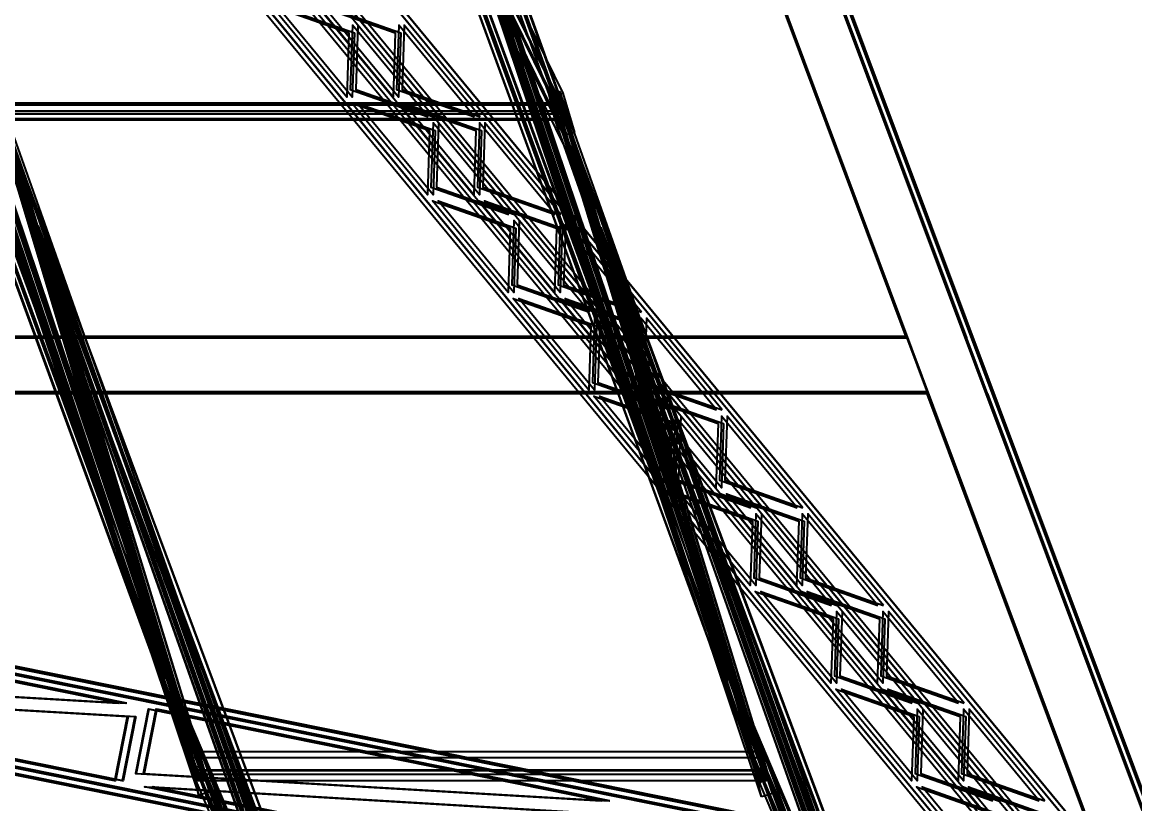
# Model space of a CAD drawing. Header units: millimetres. Extents: x -84906 to 117550, y -3000 to 338000.
# Drawn here: x 26184 to 29356, y 32745 to 34975 of the extents above; entities that cross this region are included whole.
import ezdxf

# ---------------------------------------------------------------- set-up
doc = ezdxf.new("R2010")
doc.units = ezdxf.units.MM
doc.layers.add('D-STR-DIM', color=7, linetype='Continuous', lineweight=13)
doc.layers.add('D-STR-STRC', color=7, linetype='Continuous', lineweight=25)
doc.styles.add('OpenSansCondensed-Light', font='OpenSansCondensed-Light.ttf')
doc.styles.add('TOWER_UNICODE', font='Arial Unicode.ttf')
doc.dimstyles.new('EZDXF', dxfattribs={"dimtxt": 0.25, "dimasz": 0.175, "dimexe": 0.375, "dimexo": 0.125, "dimgap": 0.1, "dimtad": 1, "dimlfac": 100, "dimzin": 12, "dimdsep": 46, "dimtxsty": 'OpenSansCondensed-Light', "dimblk": 'ARCHTICK', "dimcen": 2.5, "dimazin": 3, "dimtfac": 0.5, "dimtmove": 2, "dimatfit": 3})

# ---------------------------------------------------------------- blocks, each defined once
blk = doc.blocks.new('_ARCHTICK')
at = {"color": 0, "linetype": 'BYBLOCK', "const_width": 0.15}
blk.add_lwpolyline([(-0.5, -0.5), (0.5, 0.5)], dxfattribs=at)

msp = doc.modelspace()

# ---------------------------------------------------------------- linework, layer by layer
at = {"layer": 'D-STR-STRC'}
for points in [[(31179.5, 27969.8), (27590.5, 27969.8), (23312.5, 40040.9), (26661.6, 40040.9)], [(31179.5, 27964.4), (27590.5, 27964.4), (23312.5, 40035.6), (26661.6, 40035.6)], [(27590.5, 27958.8), (31179.5, 27958.8), (26661.6, 40029.9), (23312.5, 40029.9)], [(31164.6, 27958.8), (31164.6, 27958.8), (26646.6, 40029.9), (26646.6, 40029.9)], [(25012.7, 37779.3), (25613.3, 35734.6), (26684.8, 32810.5)], [(25012.7, 37779.3), (26684.8, 32810.5), (26113.9, 34714.6)], [(25028, 37784), (26700.1, 32815.1), (26129.2, 34719.2)], [(25028, 37783.9), (25628.7, 35739.2), (26700.2, 32815.1)], [(28304.8, 32810.5), (27733.9, 34714.6), (26632.7, 37779.3)], [(28304.8, 32810.5), (26632.7, 37779.3), (27233.3, 35734.6)], [(27233.3, 35734.6), (26632.7, 37779.3), (27733.9, 34714.6)], [(27218, 35730.1), (26617.3, 37774.8), (27718.6, 34710)], [(28289.5, 32805.9), (26617.4, 37774.8), (27218, 35730.1)], [(28289.5, 32805.8), (27718.6, 34709.9), (26617.4, 37774.7)], [(25139.8, 37371.8), (25594.3, 35824.6), (26405.1, 33612)], [(25155.2, 37376.4), (25609.7, 35829.2), (26420.4, 33616.6)], [(28009.8, 33607.4), (26744.5, 37367.2), (27199, 35820.1)], [(28025.1, 33612), (26759.8, 37371.8), (27214.3, 35824.6)], [(25609.6, 34079.8), (28704.4, 34079.8), (27637.6, 36938), (24593.6, 36938)], [(25609.6, 34074.2), (28704.4, 34074.2), (27637.6, 36932.4), (24593.6, 36932.4)], [(28875.7, 34074.2), (28875.7, 34074.2), (27806, 36932.4), (27806, 36932.4)], [(28890.7, 34079.8), (28890.7, 34079.8), (27820.9, 36938), (27820.9, 36938)], [(25316.2, 36902.5), (26557.3, 33214.8), (26133.5, 34627.9)], [(25331.5, 36907.2), (26572.6, 33219.4), (26148.8, 34632.6)], [(28162, 33210.1), (27738.2, 34623.3), (26920.9, 36897.9)], [(28177.3, 33214.8), (27753.5, 34627.9), (26936.2, 36902.5)], [(29455, 32073.7), (26324.6, 32073.7), (24951.3, 35937), (28013.2, 35937)], [(29455, 32068.4), (26324.6, 32068.4), (24951.3, 35931.6), (28013.2, 35931.6)], [(29278.2, 32502.7), (29220.3, 32208.5), (12692, 35552.9), (12749.9, 35847.1)], [(29278.2, 32502.7), (29220.3, 32208.5), (12692, 35552.9), (12749.9, 35847.1)], [(29280.8, 32502.7), (29222.9, 32208.5), (12694.7, 35552.9), (12752.6, 35847.1)], [(29280.8, 32502.7), (29222.9, 32208.5), (12694.7, 35552.9), (12752.6, 35847.1)], [(29300.3, 32502.7), (29242.4, 32208.5), (12714.1, 35552.9), (12772, 35847.1)], [(29300.3, 32502.7), (29242.4, 32208.5), (12714.1, 35552.9), (12772, 35847.1)], [(29302.9, 32502.7), (29245, 32208.5), (12716.7, 35552.9), (12774.6, 35847.1)], [(29302.9, 32502.7), (29245, 32208.5), (12716.7, 35552.9), (12774.6, 35847.1)], [(29192.5, 32502.7), (29182.8, 32208.5), (26421.9, 35552.9), (26431.6, 35847.1)], [(29192.5, 32502.7), (29182.8, 32208.5), (26421.9, 35552.9), (26431.6, 35847.1)], [(29208.2, 32502.7), (29198.6, 32208.5), (26437.7, 35552.9), (26447.4, 35847.1)], [(29208.2, 32502.7), (29198.6, 32208.5), (26437.7, 35552.9), (26447.4, 35847.1)], [(29324.6, 32502.7), (29315, 32208.5), (26554.1, 35552.9), (26563.8, 35847.1)], [(29324.6, 32502.7), (29315, 32208.5), (26554.1, 35552.9), (26563.8, 35847.1)], [(29340.4, 32502.7), (29330.7, 32208.5), (26569.9, 35552.9), (26579.6, 35847.1)], [(29340.4, 32502.7), (29330.7, 32208.5), (26569.9, 35552.9), (26579.6, 35847.1)], [(26113.9, 34714.6), (26684.8, 32810.5), (25613.3, 35734.6)], [(26129.2, 34719.2), (26700.1, 32815.1), (25628.6, 35739.3)], [(27218, 35730), (27718.6, 34709.9), (28289.5, 32805.8)], [(27233.3, 35734.6), (27733.9, 34714.6), (28304.8, 32810.5)], [(26148.1, 34577.8), (26590.1, 33103.7), (25760.6, 35367.5)], [(26163.4, 34582.5), (26605.4, 33108.4), (25775.9, 35372.2)], [(27380.6, 35367.5), (27768.1, 34577.8), (28210.1, 33103.7)], [(27365.3, 35362.9), (27752.8, 34573.2), (28194.8, 33099.1)], [(27115, 34944.8), (27109, 34761.4), (26893.1, 35022.9)], [(27115, 34944.8), (27109, 34761.4), (26893.1, 35022.9)], [(27130.8, 34944.8), (27124.8, 34761.4), (26908.9, 35022.9)], [(27130.8, 34944.8), (27124.8, 34761.4), (26908.9, 35022.9)], [(27247.2, 34944.8), (27241.2, 34761.4), (27025.3, 35022.9)], [(27247.2, 34944.8), (27241.2, 34761.4), (27025.3, 35022.9)], [(27263, 34944.8), (27256.9, 34761.4), (27041.1, 35022.9)], [(27263, 34944.8), (27256.9, 34761.4), (27041.1, 35022.9)], [(27340.8, 34704.9), (27125, 34966.4), (27118.9, 34783)], [(27340.8, 34704.9), (27125, 34966.4), (27118.9, 34783)], [(27356.6, 34704.9), (27140.8, 34966.4), (27134.7, 34783)], [(27356.6, 34704.9), (27140.8, 34966.4), (27134.7, 34783)], [(27473, 34704.9), (27257.1, 34966.4), (27251.1, 34783)], [(27473, 34704.9), (27257.1, 34966.4), (27251.1, 34783)], [(27488.8, 34704.9), (27272.9, 34966.4), (27266.9, 34783)], [(27488.8, 34704.9), (27272.9, 34966.4), (27266.9, 34783)], [(27702.2, 34698.9), (27685.8, 34767.5), (27716.2, 34777.1), (27732.7, 34708.5)], [(27727.3, 34651.4), (27694.5, 34763.9), (27725.1, 34773.1), (27758, 34660.6)], [(27722.7, 34721.5), (26102.7, 34721.5), (26096.9, 34740.4), (27716.9, 34740.4)], [(27693.4, 30456.7), (26667.8, 32876), (26096.9, 34740.4)], [(27722.7, 34721.5), (26102.7, 34721.5), (26096.9, 34740.4), (27716.9, 34740.4)], [(26096.9, 34740.4), (26667.8, 32876), (28203.1, 28789.2)], [(26096.9, 34740.4), (28203.1, 28789.2), (27693.4, 30456.7)], [(28287.1, 32876.6), (26668.3, 32876.8), (26097.6, 34739.7), (27716.4, 34739.5)], [(28287.1, 32876.6), (26668.3, 32876.8), (26097.6, 34739.7), (27716.4, 34739.5)], [(28293, 32841.4), (26674.2, 32841.6), (26103.2, 34745.6), (27722, 34745.4)], [(28293, 32841.4), (26674.2, 32841.6), (26103.2, 34745.6), (27722, 34745.4)], [(27708.7, 30461.5), (26683.1, 32880.8), (26112.1, 34745.2)], [(26112.1, 34745.2), (26683.1, 32880.8), (28218.4, 28794)], [(26112.1, 34745.2), (28218.4, 28794), (27708.7, 30461.5)], [(27345.1, 34666.1), (27339.1, 34482.7), (27123.2, 34744.2)], [(27345.1, 34666.1), (27339.1, 34482.7), (27123.2, 34744.2)], [(27360.9, 34666.1), (27354.8, 34482.7), (27139, 34744.2)], [(27360.9, 34666.1), (27354.8, 34482.7), (27139, 34744.2)], [(27477.3, 34666.1), (27471.2, 34482.7), (27255.4, 34744.2)], [(27477.3, 34666.1), (27471.2, 34482.7), (27255.4, 34744.2)], [(27493, 34666.1), (27487, 34482.7), (27271.2, 34744.2)], [(27493, 34666.1), (27487, 34482.7), (27271.2, 34744.2)], [(29807.9, 28784.4), (29298.2, 30451.9), (27701.6, 34735.6)], [(29807.9, 28784.4), (27701.6, 34735.6), (28272.6, 32871.2)], [(28272.6, 32871.2), (27701.6, 34735.6), (29298.2, 30451.9)], [(29823.1, 28789.2), (29313.4, 30456.7), (27716.9, 34740.4)], [(29823.1, 28789.2), (27716.9, 34740.4), (28287.8, 32876)], [(28287.8, 32876), (27716.9, 34740.4), (29313.4, 30456.7)], [(28301.1, 32839.4), (26682.3, 32839.6), (26112.2, 34700.7), (27730.9, 34700.5)], [(28301.1, 32839.4), (26682.3, 32839.6), (26112.2, 34700.7), (27730.9, 34700.5)], [(27739.6, 34695.5), (26119.6, 34695.5), (26113.9, 34714.6), (27733.9, 34714.6)], [(27739.6, 34695.5), (26119.6, 34695.5), (26113.9, 34714.6), (27733.9, 34714.6)], [(28304.1, 32811.1), (26685.3, 32811.4), (26114.6, 34713.9), (27733.4, 34713.7)], [(28304.1, 32811.1), (26685.3, 32811.4), (26114.6, 34713.9), (27733.4, 34713.7)], [(27570.9, 34426.2), (27355, 34687.7), (27349, 34504.3)], [(27570.9, 34426.2), (27355, 34687.7), (27349, 34504.3)], [(27586.7, 34426.2), (27370.8, 34687.7), (27364.8, 34504.3)], [(27586.7, 34426.2), (27370.8, 34687.7), (27364.8, 34504.3)], [(27703.1, 34426.2), (27487.2, 34687.7), (27481.2, 34504.3)], [(27703.1, 34426.2), (27487.2, 34687.7), (27481.2, 34504.3)], [(27718.8, 34426.2), (27503, 34687.7), (27497, 34504.3)], [(27718.8, 34426.2), (27503, 34687.7), (27497, 34504.3)], [(27575.2, 34387.4), (27569.1, 34204), (27353.3, 34465.5)], [(27575.2, 34387.4), (27569.1, 34204), (27353.3, 34465.5)], [(27590.9, 34387.4), (27584.9, 34204), (27369.1, 34465.5)], [(27590.9, 34387.4), (27584.9, 34204), (27369.1, 34465.5)], [(27707.3, 34387.4), (27701.3, 34204), (27485.5, 34465.5)], [(27707.3, 34387.4), (27701.3, 34204), (27485.5, 34465.5)], [(27723.1, 34387.4), (27717.1, 34204), (27501.2, 34465.5)], [(27723.1, 34387.4), (27717.1, 34204), (27501.2, 34465.5)], [(27424.2, 31141.9), (26646.6, 32976.1), (26213.7, 34389.6)], [(27439.4, 31146.7), (26661.9, 32980.9), (26229, 34394.4)], [(27801, 34147.5), (27585.1, 34409), (27579.1, 34225.6)], [(27801, 34147.5), (27585.1, 34409), (27579.1, 34225.6)], [(27816.7, 34147.5), (27600.9, 34409), (27594.9, 34225.6)], [(27816.7, 34147.5), (27600.9, 34409), (27594.9, 34225.6)], [(27933.1, 34147.5), (27717.3, 34409), (27711.3, 34225.6)], [(27933.1, 34147.5), (27717.3, 34409), (27711.3, 34225.6)], [(27948.9, 34147.5), (27733.1, 34409), (27727, 34225.6)], [(27948.9, 34147.5), (27733.1, 34409), (27727, 34225.6)], [(28251.4, 32971.3), (27818.5, 34384.8), (29028.9, 31137.1)], [(28266.6, 32976.1), (27833.7, 34389.6), (29044.2, 31141.9)], [(26242.3, 34296.4), (26656.1, 32945.3), (27768.6, 29983.7)], [(26257.5, 34301.2), (26671.3, 32950.1), (27783.9, 29988.5)], [(29373.4, 29978.9), (27847, 34291.6), (28260.8, 32940.5)], [(29388.6, 29983.7), (27862.3, 34296.4), (28276.1, 32945.3)], [(27805.2, 34108.7), (27799.2, 33925.3), (27583.4, 34186.8)], [(27805.2, 34108.7), (27799.2, 33925.3), (27583.4, 34186.8)], [(27821, 34108.7), (27815, 33925.3), (27599.1, 34186.8)], [(27821, 34108.7), (27815, 33925.3), (27599.1, 34186.8)], [(27937.4, 34108.7), (27931.4, 33925.3), (27715.5, 34186.8)], [(27937.4, 34108.7), (27931.4, 33925.3), (27715.5, 34186.8)], [(27953.2, 34108.7), (27947.2, 33925.3), (27731.3, 34186.8)], [(27953.2, 34108.7), (27947.2, 33925.3), (27731.3, 34186.8)], [(28031, 33868.8), (27815.2, 34130.3), (27809.2, 33946.9)], [(28031, 33868.8), (27815.2, 34130.3), (27809.2, 33946.9)], [(28046.8, 33868.8), (27831, 34130.3), (27824.9, 33946.9)], [(28046.8, 33868.8), (27831, 34130.3), (27824.9, 33946.9)], [(28163.2, 33868.8), (27947.4, 34130.3), (27941.3, 33946.9)], [(28163.2, 33868.8), (27947.4, 34130.3), (27941.3, 33946.9)], [(28179, 33868.8), (27963.1, 34130.3), (27957.1, 33946.9)], [(28179, 33868.8), (27963.1, 34130.3), (27957.1, 33946.9)], [(26682.3, 31062), (29830.6, 31062), (28763.9, 33920.2), (25666.3, 33920.2)], [(26682.3, 31056.4), (29830.6, 31056.4), (28763.9, 33914.6), (25666.3, 33914.6)], [(28035.3, 33830), (28029.3, 33646.6), (27813.4, 33908.1)], [(28035.3, 33830), (28029.3, 33646.6), (27813.4, 33908.1)], [(28051.1, 33830), (28045.1, 33646.6), (27829.2, 33908.1)], [(28051.1, 33830), (28045.1, 33646.6), (27829.2, 33908.1)], [(28167.5, 33830), (28161.4, 33646.6), (27945.6, 33908.1)], [(28167.5, 33830), (28161.4, 33646.6), (27945.6, 33908.1)], [(28183.3, 33830), (28177.2, 33646.6), (27961.4, 33908.1)], [(28183.3, 33830), (28177.2, 33646.6), (27961.4, 33908.1)], [(30005.2, 31056.4), (30005.2, 31056.4), (28935.4, 33914.6), (28935.4, 33914.6)], [(30020.2, 31062), (30020.2, 31062), (28950.4, 33920.2), (28950.4, 33920.2)], [(28261.1, 33590.1), (28045.3, 33851.6), (28039.2, 33668.2)], [(28261.1, 33590.1), (28045.3, 33851.6), (28039.2, 33668.2)], [(28276.9, 33590.1), (28061, 33851.6), (28055, 33668.2)], [(28276.9, 33590.1), (28061, 33851.6), (28055, 33668.2)], [(28393.3, 33590.1), (28177.4, 33851.6), (28171.4, 33668.2)], [(28393.3, 33590.1), (28177.4, 33851.6), (28171.4, 33668.2)], [(28409.1, 33590.1), (28193.2, 33851.6), (28187.2, 33668.2)], [(28409.1, 33590.1), (28193.2, 33851.6), (28187.2, 33668.2)], [(28265.4, 33551.3), (28259.3, 33367.9), (28043.5, 33629.4)], [(28265.4, 33551.3), (28259.3, 33367.9), (28043.5, 33629.4)], [(28281.2, 33551.3), (28275.1, 33367.9), (28059.3, 33629.4)], [(28281.2, 33551.3), (28275.1, 33367.9), (28059.3, 33629.4)], [(28397.5, 33551.3), (28391.5, 33367.9), (28175.7, 33629.4)], [(28397.5, 33551.3), (28391.5, 33367.9), (28175.7, 33629.4)], [(28413.3, 33551.3), (28407.3, 33367.9), (28191.4, 33629.4)], [(28413.3, 33551.3), (28407.3, 33367.9), (28191.4, 33629.4)], [(28491.2, 33311.4), (28275.3, 33572.9), (28269.3, 33389.5)], [(28491.2, 33311.4), (28275.3, 33572.9), (28269.3, 33389.5)], [(28507, 33311.4), (28291.1, 33572.9), (28285.1, 33389.5)], [(28507, 33311.4), (28291.1, 33572.9), (28285.1, 33389.5)], [(28623.3, 33311.4), (28407.5, 33572.9), (28401.5, 33389.5)], [(28623.3, 33311.4), (28407.5, 33572.9), (28401.5, 33389.5)], [(28639.1, 33311.4), (28423.3, 33572.9), (28417.2, 33389.5)], [(28639.1, 33311.4), (28423.3, 33572.9), (28417.2, 33389.5)], [(26587.9, 33386), (28060.4, 29225.3), (27704, 30391.1)], [(26603.1, 33390.8), (28075.7, 29230.1), (27719.3, 30395.9)], [(29665.2, 29220.5), (29308.8, 30386.3), (28192.6, 33381.2)], [(29680.4, 29225.3), (29324, 30391.1), (28207.9, 33386)], [(28495.4, 33272.6), (28489.4, 33089.2), (28273.6, 33350.7)], [(28495.4, 33272.6), (28489.4, 33089.2), (28273.6, 33350.7)], [(28511.2, 33272.6), (28505.2, 33089.2), (28289.3, 33350.7)], [(28511.2, 33272.6), (28505.2, 33089.2), (28289.3, 33350.7)], [(28627.6, 33272.6), (28621.6, 33089.2), (28405.7, 33350.7)], [(28627.6, 33272.6), (28621.6, 33089.2), (28405.7, 33350.7)], [(28643.4, 33272.6), (28637.4, 33089.2), (28421.5, 33350.7)], [(28643.4, 33272.6), (28637.4, 33089.2), (28421.5, 33350.7)], [(26457.2, 33032.7), (25165, 33294.2), (25128.9, 33110.8)], [(26457.2, 33032.7), (25165, 33294.2), (25128.9, 33110.8)], [(26459.9, 33032.7), (25167.6, 33294.2), (25131.5, 33110.8)], [(26459.9, 33032.7), (25167.6, 33294.2), (25131.5, 33110.8)], [(26479.3, 33032.7), (25187.1, 33294.2), (25151, 33110.8)], [(26479.3, 33032.7), (25187.1, 33294.2), (25151, 33110.8)], [(26482, 33032.7), (25189.7, 33294.2), (25153.6, 33110.8)], [(26482, 33032.7), (25189.7, 33294.2), (25153.6, 33110.8)], [(28721.3, 33032.7), (28505.4, 33294.2), (28499.4, 33110.8)], [(28721.3, 33032.7), (28505.4, 33294.2), (28499.4, 33110.8)], [(28737, 33032.7), (28521.2, 33294.2), (28515.1, 33110.8)], [(28737, 33032.7), (28521.2, 33294.2), (28515.1, 33110.8)], [(28853.4, 33032.7), (28637.6, 33294.2), (28631.5, 33110.8)], [(28853.4, 33032.7), (28637.6, 33294.2), (28631.5, 33110.8)], [(28869.2, 33032.7), (28653.3, 33294.2), (28647.3, 33110.8)], [(28869.2, 33032.7), (28653.3, 33294.2), (28647.3, 33110.8)], [(26482.8, 32993.9), (26446.7, 32810.5), (25154.5, 33072)], [(26482.8, 32993.9), (26446.7, 32810.5), (25154.5, 33072)], [(26485.4, 32993.9), (26449.3, 32810.5), (25157.1, 33072)], [(26485.4, 32993.9), (26449.3, 32810.5), (25157.1, 33072)], [(26504.9, 32993.9), (26468.8, 32810.5), (25176.5, 33072)], [(26504.9, 32993.9), (26468.8, 32810.5), (25176.5, 33072)], [(26507.5, 32993.9), (26471.4, 32810.5), (25179.2, 33072)], [(26507.5, 32993.9), (26471.4, 32810.5), (25179.2, 33072)], [(28725.5, 32993.9), (28719.5, 32810.5), (28503.6, 33072)], [(28725.5, 32993.9), (28719.5, 32810.5), (28503.6, 33072)], [(28741.3, 32993.9), (28735.3, 32810.5), (28519.4, 33072)], [(28741.3, 32993.9), (28735.3, 32810.5), (28519.4, 33072)], [(28857.7, 32993.9), (28851.7, 32810.5), (28635.8, 33072)], [(28857.7, 32993.9), (28851.7, 32810.5), (28635.8, 33072)], [(28873.5, 32993.9), (28867.4, 32810.5), (28651.6, 33072)], [(28873.5, 32993.9), (28867.4, 32810.5), (28651.6, 33072)], [(27834.6, 32754), (26542.4, 33015.5), (26506.3, 32832.1)], [(27834.6, 32754), (26542.4, 33015.5), (26506.3, 32832.1)], [(27837.2, 32754), (26545, 33015.5), (26508.9, 32832.1)], [(27837.2, 32754), (26545, 33015.5), (26508.9, 32832.1)], [(27856.7, 32754), (26564.4, 33015.5), (26528.3, 32832.1)], [(27856.7, 32754), (26564.4, 33015.5), (26528.3, 32832.1)], [(27859.3, 32754), (26567.1, 33015.5), (26531, 32832.1)], [(27859.3, 32754), (26567.1, 33015.5), (26531, 32832.1)], [(28951.3, 32754), (28735.5, 33015.5), (28729.4, 32832.1)], [(28951.3, 32754), (28735.5, 33015.5), (28729.4, 32832.1)], [(28967.1, 32754), (28751.2, 33015.5), (28745.2, 32832.1)], [(28967.1, 32754), (28751.2, 33015.5), (28745.2, 32832.1)], [(29083.5, 32754), (28867.6, 33015.5), (28861.6, 32832.1)], [(29083.5, 32754), (28867.6, 33015.5), (28861.6, 32832.1)], [(29099.3, 32754), (28883.4, 33015.5), (28877.4, 32832.1)], [(29099.3, 32754), (28883.4, 33015.5), (28877.4, 32832.1)], [(26676, 32934.5), (26705.4, 32831.8), (26674.9, 32822.2), (26645.5, 32925)], [(28279.7, 32817.4), (28250.2, 32920.2), (28280.7, 32929.8), (28310.2, 32827)], [(26662, 32894.9), (28282, 32894.9), (28287.8, 32876), (26667.8, 32876)], [(26662, 32894.9), (28282, 32894.9), (28287.8, 32876), (26667.8, 32876)], [(27693.4, 30456.7), (28203.1, 28789.2), (26667.8, 32876)], [(27708.7, 30461.5), (28218.4, 28794), (26683.1, 32880.8)], [(28272.6, 32871.2), (29298.2, 30451.9), (29807.9, 28784.4)], [(28287.8, 32876), (29313.4, 30456.7), (29823.1, 28789.2)], [(26697.9, 32855.9), (26717.7, 32778.9), (26687.1, 32769.7), (26667.3, 32846.7)], [(26679.1, 32829.5), (28299.1, 32829.5), (28304.8, 32810.5), (26684.8, 32810.5)], [(26679.1, 32829.5), (28299.1, 32829.5), (28304.8, 32810.5), (26684.8, 32810.5)], [(28291.8, 32765.1), (28272, 32842.1), (28302.6, 32851.3), (28322.4, 32774.3)], [(27860.1, 32715.2), (27824, 32531.8), (26531.8, 32793.2)], [(27860.1, 32715.2), (27824, 32531.8), (26531.8, 32793.2)], [(27862.8, 32715.2), (27826.7, 32531.8), (26534.4, 32793.2)], [(27862.8, 32715.2), (27826.7, 32531.8), (26534.4, 32793.2)], [(27882.2, 32715.2), (27846.1, 32531.8), (26553.9, 32793.2)], [(27882.2, 32715.2), (27846.1, 32531.8), (26553.9, 32793.2)], [(27884.9, 32715.2), (27848.8, 32531.8), (26556.5, 32793.2)], [(27884.9, 32715.2), (27848.8, 32531.8), (26556.5, 32793.2)], [(28955.6, 32715.2), (28949.6, 32531.8), (28733.7, 32793.2)], [(28955.6, 32715.2), (28949.6, 32531.8), (28733.7, 32793.2)], [(28971.4, 32715.2), (28965.3, 32531.8), (28749.5, 32793.2)], [(28971.4, 32715.2), (28965.3, 32531.8), (28749.5, 32793.2)], [(29087.8, 32715.2), (29081.7, 32531.8), (28865.9, 32793.2)], [(29087.8, 32715.2), (29081.7, 32531.8), (28865.9, 32793.2)], [(29103.5, 32715.2), (29097.5, 32531.8), (28881.7, 32793.2)], [(29103.5, 32715.2), (29097.5, 32531.8), (28881.7, 32793.2)]]:
    msp.add_lwpolyline(points, close=True, dxfattribs=at)
for points in [[(31159.5, 27964.4), (26641.6, 40035.6)], [(31179.5, 27964.4), (26661.6, 40035.6)], [(31179.5, 27964.4), (26661.6, 40035.6)], [(24995.1, 37815.5), (26667.3, 32846.7)], [(25025.8, 37824.7), (26697.9, 32855.9)], [(28272, 32842.1), (26599.8, 37810.9)], [(28302.6, 32851.3), (26630.5, 37820.1)], [(27733.9, 34714.6), (26632.7, 37779.3)], [(26632.7, 37779.3), (27733.9, 34714.6)], [(25045.5, 37747.8), (26717.7, 32778.9)], [(27739.6, 34695.5), (26638.3, 37760.3)], [(26638.3, 37760.3), (27739.6, 34695.5)], [(25014.9, 37738.5), (26687.1, 32769.7)], [(28291.8, 32765.1), (26619.6, 37733.9)], [(28322.4, 32774.3), (26650.2, 37743.2)], [(29278.2, 32502.7), (12749.9, 35847.1)], [(29278.2, 32502.7), (12749.9, 35847.1)], [(29302.9, 32502.7), (12774.6, 35847.1)], [(29302.9, 32502.7), (12774.6, 35847.1)], [(29192.5, 32502.7), (26431.6, 35847.1)], [(29192.5, 32502.7), (26431.6, 35847.1)], [(29340.4, 32502.7), (26579.6, 35847.1)], [(29340.4, 32502.7), (26579.6, 35847.1)], [(29274.3, 32483), (12746.1, 35827.5)], [(29274.3, 32483), (12746.1, 35827.5)], [(29299, 32483), (12770.8, 35827.5)], [(29299, 32483), (12770.8, 35827.5)], [(29191.8, 32483), (26431, 35827.5)], [(29191.8, 32483), (26431, 35827.5)], [(29339.8, 32483), (26578.9, 35827.5)], [(29339.8, 32483), (26578.9, 35827.5)], [(27193.9, 35784), (27694.5, 34763.9)], [(27224.6, 35793.2), (27725.1, 34773.1)], [(26679.1, 32829.5), (25607.7, 35753.7)], [(25607.7, 35753.7), (26679.1, 32829.5)], [(28299.1, 32829.5), (27227.7, 35753.7)], [(27227.7, 35753.7), (28299.1, 32829.5)], [(26684.8, 32810.5), (25613.3, 35734.6)], [(25613.3, 35734.6), (26684.8, 32810.5)], [(28304.8, 32810.5), (27233.3, 35734.6)], [(27233.3, 35734.6), (28304.8, 32810.5)], [(27226.8, 35671.5), (27727.3, 34651.4)], [(27257.4, 35680.7), (27758, 34660.6)], [(29224.1, 32228.1), (12695.9, 35572.5)], [(29224.1, 32228.1), (12695.9, 35572.5)], [(29248.9, 32228.1), (12720.6, 35572.5)], [(29248.9, 32228.1), (12720.6, 35572.5)], [(29183.4, 32228.1), (26422.6, 35572.5)], [(29183.4, 32228.1), (26422.6, 35572.5)], [(29331.4, 32228.1), (26570.5, 35572.5)], [(29331.4, 32228.1), (26570.5, 35572.5)], [(29220.3, 32208.5), (12692, 35552.9)], [(29220.3, 32208.5), (12692, 35552.9)], [(29245, 32208.5), (12716.7, 35552.9)], [(29245, 32208.5), (12716.7, 35552.9)], [(29182.8, 32208.5), (26421.9, 35552.9)], [(29182.8, 32208.5), (26421.9, 35552.9)], [(29330.7, 32208.5), (26569.9, 35552.9)], [(29330.7, 32208.5), (26569.9, 35552.9)], [(26081, 34772.3), (28187.3, 28821.1)], [(26111.5, 34781.8), (28217.8, 28830.6)], [(29792, 28816.3), (27685.8, 34767.5)], [(29822.5, 28825.9), (27716.2, 34777.1)], [(27693.4, 30456.7), (26096.9, 34740.4)], [(26096.9, 34740.4), (27693.4, 30456.7)], [(27730.9, 34700.5), (27716.4, 34739.5)], [(27716.4, 34739.5), (27730.9, 34700.5)], [(29313.4, 30456.7), (27716.9, 34740.4)], [(27716.9, 34740.4), (29313.4, 30456.7)], [(27733.4, 34713.7), (27722, 34745.4)], [(27722, 34745.4), (27733.4, 34713.7)], [(26097.5, 34703.7), (28203.7, 28752.5)], [(27699.2, 30437.8), (26102.7, 34721.5)], [(26102.7, 34721.5), (27699.2, 30437.8)], [(26128, 34713.3), (28234.2, 28762.1)], [(29319.2, 30437.8), (27722.7, 34721.5)], [(27722.7, 34721.5), (29319.2, 30437.8)], [(29839, 28757.3), (27732.7, 34708.5)], [(29808.5, 28747.7), (27702.2, 34698.9)], [(27671.1, 30505.7), (26645.5, 32925)], [(27701.6, 30515.3), (26676, 32934.5)], [(28280.7, 32929.8), (29306.3, 30510.5)], [(28197.4, 28808.1), (26662, 32894.9)], [(26662, 32894.9), (28197.4, 28808.1)], [(28250.2, 32920.2), (29275.8, 30500.9)], [(29817.4, 28808.1), (28282, 32894.9)], [(28282, 32894.9), (29817.4, 28808.1)], [(28203.1, 28789.2), (26667.8, 32876)], [(26667.8, 32876), (28203.1, 28789.2)], [(26682.3, 32839.6), (26668.3, 32876.8)], [(26668.3, 32876.8), (26682.3, 32839.6)], [(28301.1, 32839.4), (28287.1, 32876.6)], [(28287.1, 32876.6), (28301.1, 32839.4)], [(29823.1, 28789.2), (28287.8, 32876)], [(28287.8, 32876), (29823.1, 28789.2)], [(26685.3, 32811.4), (26674.2, 32841.6)], [(26674.2, 32841.6), (26685.3, 32811.4)], [(27731, 30412.5), (26705.4, 32831.8)], [(28304.1, 32811.1), (28293, 32841.4)], [(28293, 32841.4), (28304.1, 32811.1)], [(27700.5, 30402.9), (26674.9, 32822.2)], [(28279.7, 32817.4), (29305.3, 30398.2)], [(28310.2, 32827), (29335.8, 30407.7)]]:
    msp.add_lwpolyline(points, dxfattribs=at)

# ---------------------------------------------------------------- dimensions: what is measured, and where the dimension line sits
at = {"layer": 'D-STR-DIM'}
for base, p2 in [((116500, 0), (0, 223550)), ((85000, 0), (0, 125000))]:
    msp.add_linear_dim(base=base, p1=(0, 0), p2=p2, angle=90, dimstyle='EZDXF', override={"dimtxt": 4200, "dimasz": 1875, "dimexe": 1050, "dimexo": 900, "dimgap": 1050, "dimtad": 1, "dimdec": 0, "dimlfac": 1, "dimlunit": 2, "dimtxsty": 'TOWER_UNICODE', "dimclrd": 7, "dimclre": 7, "dimclrt": 7}, dxfattribs=at).render()

doc.saveas('drawing.dxf')
